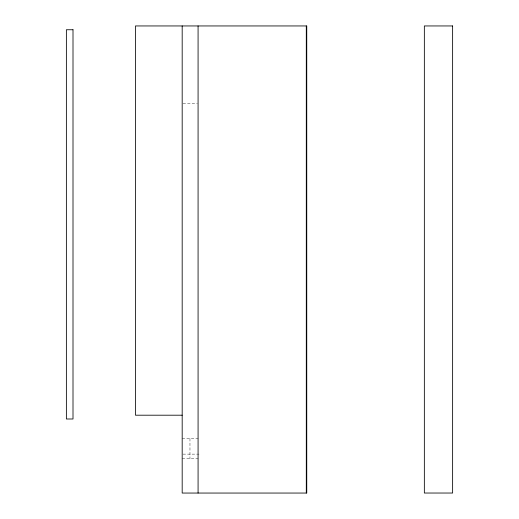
<?xml version="1.0" encoding="UTF-8"?>
<svg xmlns="http://www.w3.org/2000/svg" width="519" height="519" viewBox="0 0 519 519"><rect width="100%" height="100%" fill="white"/><g stroke="black" fill="none" stroke-linecap="round" stroke-linejoin="round"><path stroke-width="0.39" stroke-dasharray="2.6 1.95" d="M182.986 103.8L197.402 103.8M182.182 438.555L198.076 438.555M182.986 454.125L199.004 454.125M182.182 458.796L198.076 458.796M189.967 438.555L189.967 458.796"/><path stroke-width="0.78" d="M182.182 415.2L135.472 415.2L135.472 25.95L306.755 25.95L306.755 493.05L182.182 493.05L182.182 25.95M306.294 25.95L306.294 493.024M198.076 25.95L198.076 493.05M452.626 25.95L424.347 25.95L424.347 493.031L452.626 493.031L452.626 25.95M73.004 29.745L66.374 29.745L66.374 418.995L73.004 418.995L73.004 29.745"/></g></svg>
